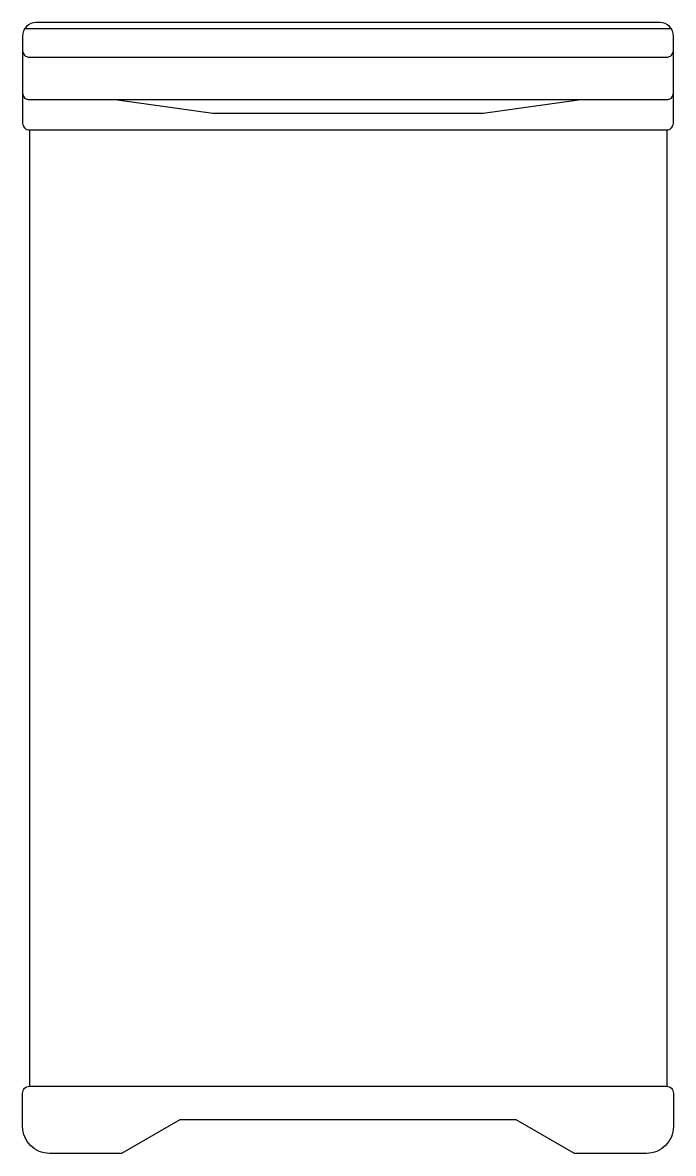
# Model space of a CAD drawing. Header units: millimetres. Extents: x -3040.575 to -3040.09, y 2861.081 to 2861.924.
import ezdxf

# ---------------------------------------------------------------- set-up
doc = ezdxf.new("R2010")
doc.units = ezdxf.units.MM
doc.header["$LTSCALE"] = 10
doc.layers.add('serviço_lavadoras', color=2, linetype='Continuous')

msp = doc.modelspace()

# ---------------------------------------------------------------- linework, layer by layer
at = {"layer": 'serviço_lavadoras'}
for p, q in [((-3040.57307, 2861.91941), (-3040.09143, 2861.91941)), ((-3040.56975, 2861.84387), (-3040.56975, 2861.13086)), ((-3040.09475, 2861.84387), (-3040.09475, 2861.13086))]:
    msp.add_line(p, q, dxfattribs=at)
for points in [[(-3040.08975, 2861.91387, 0.414214), (-3040.09975, 2861.92387), (-3040.56475, 2861.92387, 0.414214), (-3040.57475, 2861.91387), (-3040.57475, 2861.84887, 0.414214), (-3040.56975, 2861.84387), (-3040.09475, 2861.84387, 0.414214), (-3040.08975, 2861.84887)], [(-3040.09475, 2861.13086, -0.414214), (-3040.08975, 2861.12586), (-3040.08975, 2861.10086, -0.414214), (-3040.10975, 2861.08086), (-3040.16352, 2861.08086), (-3040.20683, 2861.10586), (-3040.45768, 2861.10586), (-3040.50098, 2861.08086), (-3040.55475, 2861.08086, -0.414214), (-3040.57475, 2861.10086), (-3040.57475, 2861.12586, -0.414214), (-3040.56975, 2861.13086)]]:
    msp.add_lwpolyline(points, format="xyb", close=True, dxfattribs=at)
for points in [[(-3040.57475, 2861.90311, 0.414214), (-3040.56975, 2861.89811), (-3040.09475, 2861.89811, 0.414214), (-3040.08975, 2861.90311)], [(-3040.57475, 2861.87143, 0.414214), (-3040.56975, 2861.86643), (-3040.09475, 2861.86643, 0.414214), (-3040.08975, 2861.87143)]]:
    msp.add_lwpolyline(points, format="xyb", dxfattribs=at)
msp.add_lwpolyline([(-3040.50582, 2861.86643), (-3040.43307, 2861.85643), (-3040.23143, 2861.85643), (-3040.15869, 2861.86643)], dxfattribs=at)

doc.saveas('drawing.dxf')
